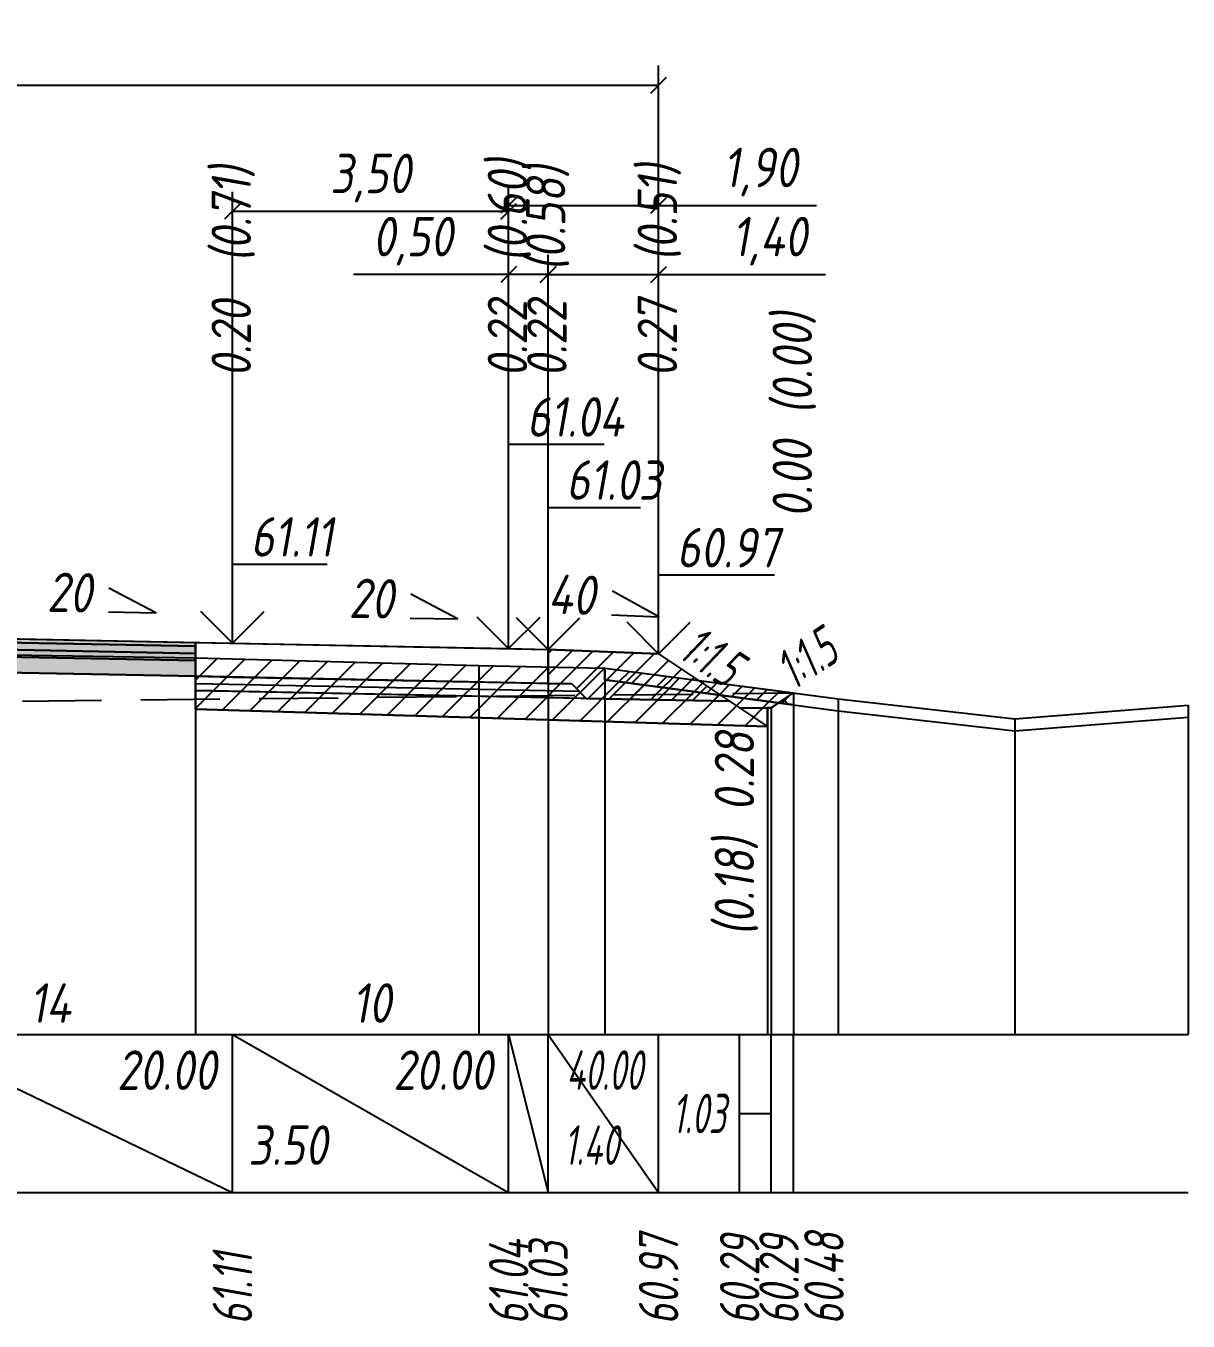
# Model space of a CAD drawing. Extents: x -717 to 1451, y -133302 to 233.
# Drawn here: x 165.8 to 239.5, y -59843.2 to -59761.1 of the extents above; entities that cross this region are included whole.
import ezdxf
from ezdxf.enums import TextEntityAlignment as Align

# ---------------------------------------------------------------- set-up
doc = ezdxf.new("R2010")
doc.units = 0
doc.linetypes.add('штриховая', pattern=[0.75, 0.5, -0.25])
for name, color, linetype in [('Интерполированный поперечник', 2, 'Continuous'), ('Код_514', 1, 'Continuous'), ('Контур_0', 7, 'Continuous'), ('Контур_2521', 7, 'Continuous'), ('Контур_2564', 7, 'Continuous'), ('Контур_2660', 7, 'Continuous'), ('Контур_2665', 7, 'Continuous'), ('Контур_400', 7, 'Continuous'), ('Контур_508', 7, 'Continuous'), ('Контур_512', 7, 'Continuous'), ('Контур_513', 7, 'Continuous'), ('Контур_818', 7, 'Continuous'), ('Красный поперечник', 1, 'Continuous'), ('Объём_2501', 7, 'Continuous'), ('Объём_2564', 7, 'Continuous'), ('Объём_2650', 7, 'Continuous'), ('Объём_2660', 7, 'Continuous'), ('Объём_2661', 7, 'Continuous'), ('Объём_2662', 7, 'Continuous'), ('Объём_2663', 7, 'Continuous'), ('Объём_2664', 7, 'Continuous'), ('Объём_2665', 7, 'Continuous'), ('Объём_2666', 7, 'Continuous'), ('Объём_2667', 7, 'Continuous'), ('Объём_2668', 7, 'Continuous'), ('Объём_2669', 7, 'Continuous'), ('Объём_2675', 7, 'Continuous'), ('Объём_2753', 7, 'Continuous'), ('Откосы', 7, 'Continuous'), ('Отметки покрытия', 7, 'Continuous'), ('Рабочие отметки', 7, 'Continuous'), ('Рабочие отметки доп.', 7, 'Continuous'), ('Слои выравнивания', 7, 'Continuous'), ('Таблица', 7, 'Continuous'), ('Уклоны проезжей части', 7, 'Continuous'), ('Черный поперечник', 3, 'Continuous')]:
    doc.layers.add(name, color=color, linetype=linetype)
for name, color, linetype, true_color in [('Контур_2540', 2, 'Continuous', 0xffff00), ('Контур_2560', 2, 'Continuous', 0xffff00), ('Контур_2561', 7, 'Continuous', 0xff8040), ('Контур_2562', 3, 'Continuous', 0x00ff00), ('Контур_2563', 7, 'Continuous', 0xff8000), ('Контур_2570', 7, 'Continuous', 0x80ff00), ('Контур_2725', 7, 'Continuous', 0x323232), ('Контур_2736', 4, 'Continuous', 0x00ffff), ('Контур_2737', 4, 'Continuous', 0x00ffff), ('Контур_2738', 4, 'Continuous', 0x00ffff), ('Контур_2739', 4, 'Continuous', 0x00ffff), ('Контур_2741', 4, 'Continuous', 0x00ffff), ('Контур_2742', 4, 'Continuous', 0x00ffff), ('Контур_2743', 4, 'Continuous', 0x00ffff), ('Контур_2744', 7, 'Continuous', 0xa4ffff), ('Контур_2745', 7, 'Continuous', 0xa4ffff), ('Контур_2747', 4, 'Continuous', 0x00ffff), ('Контур_2748', 4, 'Continuous', 0x00ffff), ('Контур_2749', 4, 'Continuous', 0x00ffff), ('Контур_2750', 4, 'Continuous', 0x00ffff), ('Контур_2751', 4, 'Continuous', 0x00ffff), ('Контур_2752', 4, 'Continuous', 0x00ffff), ('Контур_2760', 7, 'Continuous', 0x323232), ('Контур_2761', 7, 'Continuous', 0x323232), ('Контур_2762', 7, 'Continuous', 0x323232), ('Контур_2763', 7, 'Continuous', 0x323232), ('Контур_402', 7, 'Continuous', 0xff6464), ('Контур_703', 4, 'Continuous', 0x00ffff), ('Контур_705', 4, 'Continuous', 0x00ffff), ('Контур_707', 4, 'Continuous', 0x00ffff), ('Контур_720', 131, 'Continuous', 0xaaffff), ('Объём_2500', 7, 'Continuous', 0xc0c0c0), ('Объём_2520', 7, 'Continuous', 0x80ffff), ('Объём_2540', 2, 'Continuous', 0xffff00), ('Объём_2560', 2, 'Continuous', 0xffff00), ('Объём_2561', 7, 'Continuous', 0xff8040), ('Объём_2562', 3, 'Continuous', 0x00ff00), ('Объём_2563', 7, 'Continuous', 0xff8000), ('Объём_2570', 7, 'Continuous', 0x80ff00), ('Объём_2600', 7, 'Continuous', 0x808000), ('Объём_2746', 2, 'Continuous', 0xffff00)]:
    doc.layers.add(name, color=color, linetype=linetype, true_color=true_color)
doc.styles.get("Standard").update_dxf_attribs({"font": 'txt', "height": 2.5})
doc.styles.add('М', font='romand.shx', dxfattribs={"width": 0.8, "oblique": 10, "height": 2.5})
doc.dimstyles.new('ISO-25', dxfattribs={"dimtxt": 2.5, "dimasz": 2.5, "dimexe": 1.25, "dimexo": 0.625, "dimtad": 1, "dimtxsty": 'Standard', "dimcen": 2.5, "dimadec": 0, "dimazin": 0, "dimtfac": 1, "dimtmove": 0, "dimatfit": 3, "dimfxl": 1, "dimarcsym": 0})

# ---------------------------------------------------------------- blocks, each defined once
blk = doc.blocks.new('_Oblique')
at = {"color": 0, "linetype": 'ByBlock', "lineweight": -2}
blk.add_line((-0.5, -0.5), (0.5, 0.5), dxfattribs=at)
blk = doc.blocks.new('*D1430')
at = {"color": 0, "lineweight": -2, "transparency": 16777216}
for p, q in [((198.933, -59800.033), (198.933, -59775.593)), ((205.933, -59800.313), (205.933, -59775.593)), ((198.933, -59776.843), (205.933, -59776.843)), ((205.933, -59776.843), (216.508, -59776.843))]:
    blk.add_line(p, q, dxfattribs=at)
at = {"layer": 'Defpoints', "color": 0, "transparency": 16777216}
for p in [(205.933, -59776.843), (198.933, -59800.658), (205.933, -59800.938)]:
    blk.add_point(p, dxfattribs=at)
at = {"color": 0, "lineweight": -2, "transparency": 16777216, "rotation": 180}
blk.add_blockref('_Oblique', (198.933, -59776.843), dxfattribs=at)
at = {"color": 0, "lineweight": -2, "transparency": 16777216}
blk.add_blockref('_Oblique', (205.933, -59776.843), dxfattribs=at)
at = {"color": 0, "transparency": 16777216, "insert": (212.968, -59774.73), "char_height": 2.5, "width": 8.75, "attachment_point": 5, "style": 'М'}
blk.add_mtext('1,40', dxfattribs=at)
blk = doc.blocks.new('*D1432')
at = {"color": 0, "lineweight": -2, "transparency": 16777216}
for p, q in [((196.433, -59799.983), (196.433, -59775.593)), ((198.933, -59800.033), (198.933, -59775.593)), ((196.433, -59776.843), (186.597, -59776.843)), ((198.933, -59776.843), (196.433, -59776.843))]:
    blk.add_line(p, q, dxfattribs=at)
at = {"layer": 'Defpoints', "color": 0, "transparency": 16777216}
for p in [(198.933, -59776.843), (196.433, -59800.608), (198.933, -59800.658)]:
    blk.add_point(p, dxfattribs=at)
at = {"color": 0, "lineweight": -2, "transparency": 16777216, "rotation": 180}
blk.add_blockref('_Oblique', (196.433, -59776.843), dxfattribs=at)
at = {"color": 0, "lineweight": -2, "transparency": 16777216}
blk.add_blockref('_Oblique', (198.933, -59776.843), dxfattribs=at)
at = {"color": 0, "transparency": 16777216, "insert": (190.359, -59774.73), "char_height": 2.5, "width": 9.16667, "attachment_point": 5, "style": 'М'}
blk.add_mtext('0,50', dxfattribs=at)
blk = doc.blocks.new('*D1434')
at = {"color": 0, "lineweight": -2, "transparency": 16777216}
for p, q in [((178.933, -59799.633), (178.933, -59771.593)), ((196.433, -59799.983), (196.433, -59771.593)), ((196.433, -59772.843), (178.933, -59772.843))]:
    blk.add_line(p, q, dxfattribs=at)
at = {"layer": 'Defpoints', "color": 0, "transparency": 16777216}
for p in [(178.933, -59772.843), (178.933, -59800.258), (196.433, -59800.608)]:
    blk.add_point(p, dxfattribs=at)
at = {"color": 0, "lineweight": -2, "transparency": 16777216, "rotation": 180}
blk.add_blockref('_Oblique', (178.933, -59772.843), dxfattribs=at)
at = {"color": 0, "lineweight": -2, "transparency": 16777216}
blk.add_blockref('_Oblique', (196.433, -59772.843), dxfattribs=at)
at = {"color": 0, "transparency": 16777216, "insert": (187.683, -59770.73), "char_height": 2.5, "width": 9.58333, "attachment_point": 5, "style": 'М'}
blk.add_mtext('3,50', dxfattribs=at)
blk = doc.blocks.new('*D1435')
at = {"color": 0, "lineweight": -2, "transparency": 16777216}
for p, q in [((196.433, -59799.983), (196.433, -59771.213)), ((205.933, -59800.313), (205.933, -59771.213)), ((196.433, -59772.463), (205.933, -59772.463)), ((205.933, -59772.463), (215.931, -59772.463))]:
    blk.add_line(p, q, dxfattribs=at)
at = {"layer": 'Defpoints', "color": 0, "transparency": 16777216}
for p in [(196.433, -59772.463), (196.433, -59800.608), (205.933, -59800.938)]:
    blk.add_point(p, dxfattribs=at)
at = {"color": 0, "lineweight": -2, "transparency": 16777216, "rotation": 180}
blk.add_blockref('_Oblique', (196.433, -59772.463), dxfattribs=at)
at = {"color": 0, "lineweight": -2, "transparency": 16777216}
blk.add_blockref('_Oblique', (205.933, -59772.463), dxfattribs=at)
at = {"color": 0, "transparency": 16777216, "insert": (212.39, -59770.35), "char_height": 2.5, "width": 8.75, "attachment_point": 5, "style": 'М'}
blk.add_mtext('1,90', dxfattribs=at)
blk = doc.blocks.new('*D1437')
at = {"color": 0, "lineweight": -2, "transparency": 16777216}
for p, q in [((110.433, -59800.313), (110.433, -59763.593)), ((205.933, -59800.313), (205.933, -59763.593)), ((110.433, -59764.843), (205.933, -59764.843))]:
    blk.add_line(p, q, dxfattribs=at)
at = {"layer": 'Defpoints', "color": 0, "transparency": 16777216}
for p in [(205.933, -59764.843), (110.433, -59800.938), (205.933, -59800.938)]:
    blk.add_point(p, dxfattribs=at)
at = {"color": 0, "lineweight": -2, "transparency": 16777216, "rotation": 180}
blk.add_blockref('_Oblique', (110.433, -59764.843), dxfattribs=at)
at = {"color": 0, "lineweight": -2, "transparency": 16777216}
blk.add_blockref('_Oblique', (205.933, -59764.843), dxfattribs=at)
at = {"color": 0, "transparency": 16777216, "insert": (158.183, -59762.73), "char_height": 2.5, "width": 10.41667, "attachment_point": 5, "style": 'М'}
blk.add_mtext('19,10', dxfattribs=at)

msp = doc.modelspace()

# ---------------------------------------------------------------- hatches: boundary and pattern name
at = {"layer": 'Объём_2563'}
h = msp.add_hatch(dxfattribs=at)
h.set_pattern_fill('ANSI31', color=256, scale=0.3)
h.paths.add_polyline_path([(201.352, -59803.694), (200.433, -59802.776), (198.933, -59802.746), (198.933, -59800.596), (205.933, -59800.876), (210.433, -59803.876)])
at = {"layer": 'Объём_2570'}
h = msp.add_hatch(dxfattribs=at)
h.set_pattern_fill('ANSI31', color=256, scale=0.2)
h.paths.add_polyline_path([(214.483, -59804.103), (202.529, -59802.53), (202.529, -59801.78), (214.483, -59803.353)])
at = {"layer": 'Объём_2600'}
h = msp.add_hatch(dxfattribs=at)
h.set_pattern_fill('ANSI31', color=6, scale=0.4)
h.paths.add_polyline_path([(213.066, -59804.298), (212.825, -59804.298), (212.825, -59805.47), (176.588, -59804.383), (176.588, -59801.137), (194.535, -59801.605), (202.529, -59801.78), (202.529, -59802.53), (213.544, -59803.979)])
h = msp.add_hatch(dxfattribs=at)
h.set_pattern_fill('HONEY', color=5, scale=0.3)
h.paths.add_polyline_path([(213.544, -59803.979), (214.483, -59803.353), (214.483, -59804.103)])
at = {"layer": 'Слои выравнивания'}
for color, points in [(2, [(158.183, -59799.781), (162.277, -59799.863), (176.588, -59800.149), (176.588, -59800.399), (162.277, -59800.113), (158.183, -59800.031)]), (3, [(158.183, -59800.031), (162.277, -59800.113), (176.588, -59800.399), (176.588, -59800.849), (162.277, -59800.563), (158.183, -59800.481)]), (4, [(158.183, -59800.481), (162.277, -59800.563), (176.588, -59800.849), (176.588, -59801.299), (162.277, -59801.013), (158.183, -59800.931)]), (5, [(158.183, -59800.931), (162.277, -59801.013), (176.588, -59801.299), (176.588, -59802.299), (162.277, -59802.013), (158.183, -59801.931)])]:
    msp.add_hatch(color=color, dxfattribs=at).paths.add_polyline_path(points)

# ---------------------------------------------------------------- linework, layer by layer
at = {"layer": 'Интерполированный поперечник', "linetype": 'штриховая', "ltscale": 10, "flags": 128}
msp.add_lwpolyline([(90.634, -59804.648), (214.483, -59803.353)], dxfattribs=at)
at = {"layer": 'Код_514'}
for p, q in [((158.183, -59825), (178.933, -59835)), ((178.933, -59835), (178.933, -59825)), ((178.933, -59825), (196.433, -59835)), ((196.433, -59835), (196.433, -59825)), ((196.433, -59825), (198.933, -59835)), ((198.933, -59835), (198.933, -59825)), ((198.933, -59825), (205.933, -59835)), ((205.933, -59835), (205.933, -59825)), ((211.066, -59835), (211.066, -59825)), ((213.066, -59835), (213.066, -59825)), ((214.483, -59835), (214.483, -59825)), ((211.066, -59830), (213.066, -59830))]:
    msp.add_line(p, q, dxfattribs=at)
at = {"layer": 'Контур_0', "flags": 128}
for points in [[(176.588, -59800.149), (198.933, -59800.596), (198.933, -59802.746), (176.588, -59802.299), (176.588, -59800.149), (176.588, -59800.149)], [(205.933, -59800.876), (209.723, -59803.403), (209.723, -59803.403), (209.723, -59803.403), (209.723, -59803.403), (209.723, -59803.403), (209.723, -59803.403), (209.723, -59803.403), (209.723, -59803.403), (209.723, -59803.403), (209.723, -59803.403), (209.723, -59803.403), (209.723, -59803.403), (209.723, -59803.403), (209.723, -59803.403), (211.066, -59804.298)], [(205.933, -59800.876), (209.723, -59803.403), (209.723, -59803.403), (209.723, -59803.403), (209.723, -59803.403), (209.723, -59803.403), (209.723, -59803.403), (209.723, -59803.403), (209.723, -59803.403), (209.723, -59803.403), (209.723, -59803.403), (209.723, -59803.403), (209.723, -59803.403), (209.723, -59803.403), (209.723, -59803.403), (211.066, -59804.298), (213.066, -59804.298), (214.483, -59803.353), (214.483, -59803.353), (214.483, -59803.353), (214.483, -59803.353), (214.483, -59803.353), (214.483, -59803.353), (214.483, -59803.353), (214.483, -59803.353), (214.483, -59803.353), (214.483, -59803.353), (214.483, -59803.353), (214.483, -59803.353), (214.483, -59803.353)], [(178.933, -59802.346), (200.433, -59802.776), (201.352, -59803.694), (176.588, -59803.199), (176.588, -59802.299), (178.933, -59802.346), (178.933, -59802.346)], [(198.933, -59802.746), (200.433, -59802.776), (201.352, -59803.694), (210.433, -59803.876)]]:
    msp.add_lwpolyline(points, dxfattribs=at)
at = {"layer": 'Контур_2521', "color": 250, "flags": 128}
msp.add_lwpolyline([(176.588, -59802.749), (200.892, -59803.235)], dxfattribs=at)
at = {"layer": 'Контур_2540', "flags": 128}
msp.add_lwpolyline([(178.933, -59803.246), (210.433, -59803.876), (212.825, -59805.47), (176.588, -59804.383), (176.588, -59803.199), (178.933, -59803.246), (178.933, -59803.246)], dxfattribs=at)
at = {"layer": 'Контур_2560', "flags": 128}
msp.add_lwpolyline([(198.933, -59800.596), (205.933, -59800.876), (205.933, -59800.876), (205.933, -59800.876)], dxfattribs=at)
at = {"layer": 'Контур_2561', "flags": 128}
msp.add_lwpolyline([(198.933, -59800.596), (198.933, -59800.596), (205.933, -59800.876), (205.933, -59800.876), (198.933, -59800.596)], dxfattribs=at)
at = {"layer": 'Контур_2562', "flags": 128}
msp.add_lwpolyline([(205.933, -59800.876), (205.933, -59800.876), (205.933, -59800.876), (205.933, -59800.876), (205.933, -59800.876)], dxfattribs=at)
at = {"layer": 'Контур_2563', "flags": 128}
msp.add_lwpolyline([(201.352, -59803.694), (200.433, -59802.776), (198.933, -59802.746), (198.933, -59800.596), (205.933, -59800.876), (210.433, -59803.876), (201.352, -59803.694), (201.352, -59803.694)], dxfattribs=at)
at = {"layer": 'Контур_2564', "flags": 128}
msp.add_lwpolyline([(198.933, -59800.596), (205.933, -59800.876)], dxfattribs=at)
at = {"layer": 'Контур_2570', "flags": 128}
msp.add_lwpolyline([(80, -59805.128), (82.594, -59805.042), (84.399, -59804.99), (90.634, -59805.398), (90.634, -59805.398), (101.443, -59804.281), (108.922, -59803.448), (108.922, -59802.698), (122.586, -59801.896), (131.115, -59801.304), (139.037, -59801.127), (154.392, -59800.765), (158.183, -59800.825), (162.277, -59800.889), (176.588, -59801.137), (194.535, -59801.605), (202.529, -59801.78), (202.529, -59802.53), (217.317, -59804.476), (228.499, -59805.75), (239.483, -59804.878)], dxfattribs=at)
at = {"layer": 'Контур_2660', "flags": 128}
msp.add_lwpolyline([(176.588, -59804.383), (212.825, -59805.47)], dxfattribs=at)
at = {"layer": 'Контур_2665', "flags": 128}
msp.add_lwpolyline([(205.933, -59800.876), (205.933, -59800.876)], dxfattribs=at)
at = {"layer": 'Контур_2725', "flags": 128}
msp.add_lwpolyline([(131.115, -59802.472), (137.433, -59802.346), (139.037, -59802.314), (154.392, -59802.007), (158.183, -59801.931), (162.277, -59802.013), (176.588, -59802.299)], dxfattribs=at)
at = {"layer": 'Контур_2736', "flags": 128}
for points in [[(205.933, -59800.876), (209.723, -59803.403)], [(209.723, -59803.403), (211.066, -59804.298)]]:
    msp.add_lwpolyline(points, dxfattribs=at)
at = {"layer": 'Контур_2737', "flags": 128}
msp.add_lwpolyline([(209.723, -59803.403), (209.723, -59803.403)], dxfattribs=at)
at = {"layer": 'Контур_2738', "flags": 128}
msp.add_lwpolyline([(209.723, -59803.403), (209.723, -59803.403)], dxfattribs=at)
at = {"layer": 'Контур_2739', "flags": 128}
msp.add_lwpolyline([(209.723, -59803.403), (209.723, -59803.403)], dxfattribs=at)
at = {"layer": 'Контур_2741', "flags": 128}
msp.add_lwpolyline([(214.483, -59803.353), (214.483, -59803.353)], dxfattribs=at)
at = {"layer": 'Контур_2742', "flags": 128}
msp.add_lwpolyline([(214.483, -59803.353), (214.483, -59803.353)], dxfattribs=at)
at = {"layer": 'Контур_2743', "flags": 128}
msp.add_lwpolyline([(214.483, -59803.353), (214.483, -59803.353)], dxfattribs=at)
at = {"layer": 'Контур_2744', "flags": 128}
msp.add_lwpolyline([(214.483, -59803.353), (214.483, -59803.353)], dxfattribs=at)
msp.add_lwpolyline([(214.483, -59803.353), (214.483, -59803.353)], dxfattribs=at)
msp.add_lwpolyline([(214.483, -59803.353), (214.483, -59803.353)], dxfattribs=at)
msp.add_lwpolyline([(214.483, -59803.353), (214.483, -59803.353)], dxfattribs=at)
msp.add_lwpolyline([(214.483, -59803.353), (214.483, -59803.353)], dxfattribs=at)
msp.add_lwpolyline([(214.483, -59803.353), (214.483, -59803.353)], dxfattribs=at)
at = {"layer": 'Контур_2745', "flags": 128}
msp.add_lwpolyline([(209.723, -59803.403), (209.723, -59803.403)], dxfattribs=at)
msp.add_lwpolyline([(209.723, -59803.403), (209.723, -59803.403)], dxfattribs=at)
msp.add_lwpolyline([(209.723, -59803.403), (209.723, -59803.403)], dxfattribs=at)
msp.add_lwpolyline([(209.723, -59803.403), (209.723, -59803.403)], dxfattribs=at)
msp.add_lwpolyline([(209.723, -59803.403), (209.723, -59803.403)], dxfattribs=at)
msp.add_lwpolyline([(209.723, -59803.403), (209.723, -59803.403)], dxfattribs=at)
at = {"layer": 'Контур_2747', "flags": 128}
msp.add_lwpolyline([(209.723, -59803.403), (209.723, -59803.403)], dxfattribs=at)
at = {"layer": 'Контур_2748', "flags": 128}
msp.add_lwpolyline([(209.723, -59803.403), (209.723, -59803.403)], dxfattribs=at)
at = {"layer": 'Контур_2749', "flags": 128}
msp.add_lwpolyline([(209.723, -59803.403), (209.723, -59803.403)], dxfattribs=at)
at = {"layer": 'Контур_2750', "flags": 128}
msp.add_lwpolyline([(214.483, -59803.353), (214.483, -59803.353)], dxfattribs=at)
at = {"layer": 'Контур_2751', "flags": 128}
msp.add_lwpolyline([(214.483, -59803.353), (214.483, -59803.353)], dxfattribs=at)
at = {"layer": 'Контур_2752', "flags": 128}
msp.add_lwpolyline([(214.483, -59803.353), (214.483, -59803.353)], dxfattribs=at)
at = {"layer": 'Контур_2760', "flags": 128}
msp.add_lwpolyline([(131.115, -59800.322), (137.433, -59800.196), (139.037, -59800.164), (154.392, -59799.857), (158.183, -59799.781), (162.277, -59799.863), (176.588, -59800.149)], dxfattribs=at)
at = {"layer": 'Контур_2761', "flags": 128}
msp.add_lwpolyline([(131.115, -59800.572), (137.433, -59800.446), (139.037, -59800.414), (154.392, -59800.107), (158.183, -59800.031), (162.277, -59800.113), (176.588, -59800.399)], dxfattribs=at)
at = {"layer": 'Контур_2762', "flags": 128}
msp.add_lwpolyline([(131.115, -59801.022), (137.433, -59800.896), (139.037, -59800.864), (154.392, -59800.557), (158.183, -59800.481), (162.277, -59800.563), (176.588, -59800.849)], dxfattribs=at)
at = {"layer": 'Контур_2763', "flags": 128}
msp.add_lwpolyline([(131.115, -59801.472), (137.433, -59801.346), (139.037, -59801.314), (154.392, -59801.007), (158.183, -59800.931), (162.277, -59801.013), (176.588, -59801.299)], dxfattribs=at)
at = {"layer": 'Контур_400', "flags": 128}
msp.add_lwpolyline([(158.183, -59799.781), (178.933, -59800.196), (196.433, -59800.546), (196.433, -59800.546), (196.433, -59800.546), (196.433, -59800.546), (196.433, -59800.546), (196.433, -59800.546), (198.933, -59800.596)], dxfattribs=at)
at = {"layer": 'Контур_402', "flags": 128}
msp.add_lwpolyline([(105, -59805.426), (131.115, -59804.643), (131.115, -59802.472), (158.183, -59801.931), (176.588, -59802.299), (176.588, -59804.383), (212.825, -59805.47)], dxfattribs=at)
at = {"layer": 'Контур_508', "flags": 128}
msp.add_lwpolyline([(105, -59805.426), (131.115, -59804.643), (131.115, -59802.472), (158.183, -59801.931), (176.588, -59802.299), (176.588, -59804.383), (212.825, -59805.47), (212.825, -59804.298), (213.066, -59804.298), (214.483, -59803.353)], dxfattribs=at)
at = {"layer": 'Контур_512', "flags": 128}
msp.add_lwpolyline([(176.588, -59804.383), (212.825, -59805.47), (212.825, -59804.298), (213.066, -59804.298), (214.483, -59803.353)], dxfattribs=at)
at = {"layer": 'Контур_513', "flags": 128}
msp.add_lwpolyline([(105, -59805.426), (131.115, -59804.643), (131.115, -59802.472), (158.183, -59801.931), (176.588, -59802.299), (176.588, -59804.383), (212.825, -59805.47), (212.825, -59804.298), (213.066, -59804.298), (214.483, -59803.353)], dxfattribs=at)
at = {"layer": 'Контур_703', "flags": 128}
msp.add_lwpolyline([(205.933, -59800.876), (209.723, -59803.403)], dxfattribs=at)
at = {"layer": 'Контур_705', "flags": 128}
msp.add_lwpolyline([(209.723, -59803.403), (209.723, -59803.403)], dxfattribs=at)
at = {"layer": 'Контур_707', "flags": 128}
msp.add_lwpolyline([(213.066, -59804.298), (214.483, -59803.353)], dxfattribs=at)
at = {"layer": 'Контур_720', "flags": 128}
msp.add_lwpolyline([(211.066, -59804.298), (213.066, -59804.298)], dxfattribs=at)
at = {"layer": 'Контур_818', "flags": 128}
msp.add_lwpolyline([(105, -59803.885), (108.922, -59803.448), (108.922, -59802.698), (122.586, -59801.896), (131.115, -59801.304), (139.037, -59801.127), (154.392, -59800.765), (158.183, -59800.825), (162.277, -59800.889), (176.588, -59801.137), (194.535, -59801.605), (202.529, -59801.78), (202.529, -59802.53), (214.483, -59804.103)], dxfattribs=at)
at = {"layer": 'Красный поперечник'}
for p, q in [((158.183, -59799.781), (178.933, -59800.196)), ((178.933, -59800.196), (196.433, -59800.546)), ((196.433, -59800.546), (198.933, -59800.596)), ((198.933, -59800.596), (205.933, -59800.876)), ((205.933, -59800.876), (211.066, -59804.298)), ((213.066, -59804.298), (214.483, -59803.353)), ((214.483, -59803.353), (214.483, -59825)), ((176.588, -59804.383), (176.588, -59825)), ((211.066, -59804.298), (213.066, -59804.298)), ((212.825, -59804.298), (212.825, -59825)), ((213.066, -59804.298), (213.066, -59825)), ((212.825, -59805.47), (212.825, -59825))]:
    msp.add_line(p, q, dxfattribs=at)
at = {"layer": 'Объём_2500', "flags": 128}
msp.add_lwpolyline([(176.588, -59800.149), (198.933, -59800.596), (198.933, -59802.746), (176.588, -59802.299), (176.588, -59800.149), (176.588, -59800.149)], dxfattribs=at)
at = {"layer": 'Объём_2501', "flags": 128}
msp.add_lwpolyline([(158.183, -59799.781), (178.933, -59800.196), (196.433, -59800.546), (196.433, -59800.546), (196.433, -59800.546), (196.433, -59800.546), (196.433, -59800.546), (196.433, -59800.546), (198.933, -59800.596)], dxfattribs=at)
at = {"layer": 'Объём_2520', "color": 250, "flags": 128}
msp.add_lwpolyline([(178.933, -59802.346), (200.433, -59802.776), (201.352, -59803.694), (176.588, -59803.199), (176.588, -59802.299), (178.933, -59802.346), (178.933, -59802.346)], dxfattribs=at)
at = {"layer": 'Объём_2540', "flags": 128}
msp.add_lwpolyline([(178.933, -59803.246), (210.433, -59803.876), (212.825, -59805.47), (176.588, -59804.383), (176.588, -59803.199), (178.933, -59803.246), (178.933, -59803.246)], dxfattribs=at)
at = {"layer": 'Объём_2560', "flags": 128}
msp.add_lwpolyline([(198.933, -59800.596), (205.933, -59800.876), (205.933, -59800.876), (205.933, -59800.876)], dxfattribs=at)
at = {"layer": 'Объём_2561', "flags": 128}
msp.add_lwpolyline([(198.933, -59800.596), (198.933, -59800.596), (205.933, -59800.876), (205.933, -59800.876), (198.933, -59800.596)], dxfattribs=at)
at = {"layer": 'Объём_2562', "flags": 128}
msp.add_lwpolyline([(205.933, -59800.876), (205.933, -59800.876), (205.933, -59800.876), (205.933, -59800.876), (205.933, -59800.876)], dxfattribs=at)
at = {"layer": 'Объём_2563', "color": 250, "flags": 128}
msp.add_lwpolyline([(201.352, -59803.694), (200.433, -59802.776), (198.933, -59802.746), (198.933, -59800.596), (205.933, -59800.876), (210.433, -59803.876), (201.352, -59803.694), (201.352, -59803.694)], dxfattribs=at)
at = {"layer": 'Объём_2564', "flags": 128}
msp.add_lwpolyline([(198.933, -59800.596), (205.933, -59800.876)], dxfattribs=at)
at = {"layer": 'Объём_2570', "flags": 128}
msp.add_lwpolyline([(214.483, -59804.103), (202.529, -59802.53), (202.529, -59801.78), (214.483, -59803.353), (214.483, -59804.103), (214.483, -59804.103)], dxfattribs=at)
at = {"layer": 'Объём_2600', "color": 5, "flags": 128}
msp.add_lwpolyline([(213.544, -59803.979), (214.483, -59803.353), (214.483, -59804.103), (213.544, -59803.979), (213.544, -59803.979)], dxfattribs=at)
at = {"layer": 'Объём_2650', "color": 6, "flags": 128}
msp.add_lwpolyline([(213.066, -59804.298), (212.825, -59804.298), (212.825, -59805.47), (176.588, -59804.383), (176.588, -59801.137), (194.535, -59801.605), (202.529, -59801.78), (202.529, -59802.53), (213.544, -59803.979), (213.066, -59804.298), (213.066, -59804.298)], dxfattribs=at)
at = {"layer": 'Объём_2660', "flags": 128}
msp.add_lwpolyline([(176.588, -59804.383), (212.825, -59805.47)], dxfattribs=at)
at = {"layer": 'Объём_2661', "flags": 128}
msp.add_lwpolyline([(205.933, -59800.876), (209.723, -59803.403), (211.066, -59804.298)], dxfattribs=at)
at = {"layer": 'Объём_2662', "flags": 128}
msp.add_lwpolyline([(213.066, -59804.298), (214.483, -59803.353)], dxfattribs=at)
at = {"layer": 'Объём_2663', "flags": 128}
msp.add_lwpolyline([(211.066, -59804.298), (213.066, -59804.298)], dxfattribs=at)
at = {"layer": 'Объём_2664', "flags": 128}
msp.add_lwpolyline([(211.066, -59804.298), (213.066, -59804.298)], dxfattribs=at)
at = {"layer": 'Объём_2665', "flags": 128}
msp.add_lwpolyline([(205.933, -59800.876), (205.933, -59800.876)], dxfattribs=at)
at = {"layer": 'Объём_2666', "flags": 128}
for points in [[(205.933, -59800.876), (209.723, -59803.403)], [(209.723, -59803.403), (211.066, -59804.298)]]:
    msp.add_lwpolyline(points, dxfattribs=at)
at = {"layer": 'Объём_2667', "flags": 128}
for points in [[(209.723, -59803.403), (209.723, -59803.403)], [(214.483, -59803.353), (214.483, -59803.353)]]:
    msp.add_lwpolyline(points, dxfattribs=at)
at = {"layer": 'Объём_2668', "flags": 128}
for points in [[(209.723, -59803.403), (209.723, -59803.403)], [(214.483, -59803.353), (214.483, -59803.353)]]:
    msp.add_lwpolyline(points, dxfattribs=at)
at = {"layer": 'Объём_2669', "flags": 128}
for points in [[(209.723, -59803.403), (209.723, -59803.403)], [(214.483, -59803.353), (214.483, -59803.353)]]:
    msp.add_lwpolyline(points, dxfattribs=at)
at = {"layer": 'Объём_2675', "flags": 128}
for points in [[(209.723, -59803.403), (209.723, -59803.403)], [(209.723, -59803.403), (209.723, -59803.403)], [(209.723, -59803.403), (209.723, -59803.403)], [(209.723, -59803.403), (209.723, -59803.403)], [(209.723, -59803.403), (209.723, -59803.403)], [(209.723, -59803.403), (209.723, -59803.403)], [(214.483, -59803.353), (214.483, -59803.353)], [(214.483, -59803.353), (214.483, -59803.353)], [(214.483, -59803.353), (214.483, -59803.353)], [(214.483, -59803.353), (214.483, -59803.353)], [(214.483, -59803.353), (214.483, -59803.353)], [(214.483, -59803.353), (214.483, -59803.353)]]:
    msp.add_lwpolyline(points, dxfattribs=at)
at = {"layer": 'Объём_2746', "flags": 128}
msp.add_lwpolyline([(211.066, -59804.298), (212.825, -59804.298), (212.825, -59805.47), (176.588, -59804.383), (176.588, -59801.137), (194.535, -59801.605), (202.529, -59801.78), (202.529, -59802.53), (209.861, -59803.494), (211.066, -59804.298), (211.066, -59804.298)], dxfattribs=at)
at = {"layer": 'Объём_2753', "flags": 128}
msp.add_lwpolyline([(176.588, -59800.149), (176.588, -59800.149)], dxfattribs=at)
at = {"layer": 'Откосы', "color": 1, "flags": 128}
for points in [[(171.071, -59798.221), (174.071, -59798.281), (171.101, -59796.722)], [(190.196, -59798.604), (193.196, -59798.664), (190.226, -59797.104)], [(202.954, -59798.407), (205.951, -59798.527), (203.014, -59796.908)]]:
    msp.add_lwpolyline(points, dxfattribs=at)
at = {"layer": 'Отметки покрытия', "color": 1}
for p, q in [((196.433, -59800.546), (196.433, -59787.596)), ((196.433, -59787.596), (202.483, -59787.596)), ((198.933, -59800.596), (198.933, -59791.596)), ((198.933, -59791.596), (204.783, -59791.596)), ((178.933, -59800.196), (178.933, -59795.196)), ((178.933, -59795.196), (184.933, -59795.196)), ((205.933, -59800.876), (205.933, -59795.876)), ((205.933, -59795.876), (213.283, -59795.876)), ((178.933, -59800.196), (176.933, -59798.196)), ((178.933, -59800.196), (180.933, -59798.196)), ((196.433, -59800.546), (194.433, -59798.546)), ((196.433, -59800.546), (198.433, -59798.546)), ((198.933, -59800.596), (196.933, -59798.596)), ((198.933, -59800.596), (200.933, -59798.596)), ((205.933, -59800.876), (203.933, -59798.876)), ((205.933, -59800.876), (207.933, -59798.876))]:
    msp.add_line(p, q, dxfattribs=at)
at = {"layer": 'Слои выравнивания'}
for p, q in [((176.588, -59800.149), (176.588, -59825)), ((198.933, -59800.596), (198.933, -59825))]:
    msp.add_line(p, q, dxfattribs=at)
at = {"layer": 'Слои выравнивания', "color": 2, "flags": 128}
msp.add_lwpolyline([(158.183, -59799.781), (162.277, -59799.863), (176.588, -59800.149), (176.588, -59800.399), (162.277, -59800.113), (158.183, -59800.031)], close=True, dxfattribs=at)
at = {"layer": 'Слои выравнивания', "color": 3, "flags": 128}
msp.add_lwpolyline([(158.183, -59800.031), (162.277, -59800.113), (176.588, -59800.399), (176.588, -59800.849), (162.277, -59800.563), (158.183, -59800.481)], close=True, dxfattribs=at)
at = {"layer": 'Слои выравнивания', "color": 4, "flags": 128}
msp.add_lwpolyline([(158.183, -59800.481), (162.277, -59800.563), (176.588, -59800.849), (176.588, -59801.299), (162.277, -59801.013), (158.183, -59800.931)], close=True, dxfattribs=at)
at = {"layer": 'Слои выравнивания', "color": 5, "flags": 128}
msp.add_lwpolyline([(158.183, -59800.931), (162.277, -59801.013), (176.588, -59801.299), (176.588, -59802.299), (162.277, -59802.013), (158.183, -59801.931)], close=True, dxfattribs=at)
at = {"layer": 'Таблица'}
for p, q in [((80, -59825), (239.483, -59825)), ((80, -59835), (239.483, -59835))]:
    msp.add_line(p, q, dxfattribs=at)
at = {"layer": 'Черный поперечник', "color": 7}
for p, q in [((176.588, -59801.137), (176.588, -59825)), ((194.535, -59801.605), (194.535, -59825)), ((202.529, -59801.78), (202.529, -59825)), ((217.317, -59803.726), (217.317, -59825)), ((239.483, -59804.128), (239.483, -59825)), ((228.499, -59805), (228.499, -59825))]:
    msp.add_line(p, q, dxfattribs=at)
at = {"layer": 'Черный поперечник', "flags": 128}
msp.add_lwpolyline([(80, -59804.378), (82.594, -59804.292), (84.399, -59804.24), (90.634, -59804.648), (101.443, -59803.531), (108.922, -59802.698), (122.586, -59801.896), (131.115, -59801.304), (139.037, -59801.127), (154.392, -59800.765), (158.183, -59800.825), (162.277, -59800.889), (176.588, -59801.137), (194.535, -59801.605), (202.529, -59801.78), (217.317, -59803.726), (228.499, -59805), (239.483, -59804.128)], dxfattribs=at)

# ---------------------------------------------------------------- texts
at = {"layer": 'Код_514', "style": 'М', "oblique": 10}
for s, width, p in [('20.00', 0.8, (177.933, -59826)), ('20.00', 0.8, (195.433, -59826)), ('40.00', 0.6, (204.933, -59826))]:
    msp.add_text(s, height=2.5, dxfattribs=dict(at, width=width)).set_placement(p, align=Align.TOP_RIGHT)
at = {"layer": 'Код_514', "style": 'М', "oblique": 10, "width": 0.6}
msp.add_text('1.03', height=2.5, dxfattribs=at).set_placement((208.5, -59830), align=Align.MIDDLE_CENTER)
at = {"layer": 'Код_514', "style": 'М', "oblique": 10}
for s, width, p in [('3.50', 0.8, (179.933, -59834)), ('1.40', 0.6, (199.933, -59834))]:
    msp.add_text(s, height=2.5, dxfattribs=dict(at, width=width)).set_placement(p, align=Align.BOTTOM_LEFT)
at = {"layer": 'Код_514', "style": 'М', "oblique": 10, "width": 0.7}
for s, p in [('60.97', (205.933, -59843.382)), ('60.29', (211.066, -59843.382)), ('60.29', (213.566, -59843.382)), ('60.48', (216.411, -59843.382)), ('61.04', (196.433, -59843.382)), ('61.03', (198.933, -59843.382)), ('61.11', (178.933, -59843.382))]:
    msp.add_text(s, height=2.5, rotation=90, dxfattribs=at).set_placement(p, align=Align.MIDDLE_LEFT)
at = {"layer": 'Отметки покрытия', "color": 1, "style": 'М', "oblique": 10, "width": 0.8}
for s, p in [('61.04', (197.574, -59787.864)), ('61.03', (200.074, -59791.864)), ('61.11', (180.074, -59795.464)), ('60.97', (207.074, -59796.144))]:
    msp.add_text(s, height=2.5, dxfattribs=at).set_placement(p, align=Align.BOTTOM_LEFT)
at = {"layer": 'Рабочие отметки', "color": 1, "style": 'М', "oblique": 10, "width": 0.8}
for s, p in [('0.20', (178.855, -59783.346)), ('0.22', (196.355, -59783.346)), ('0.22', (198.855, -59783.346)), ('0.27', (205.855, -59783.346)), ('0.00', (214.405, -59792.252))]:
    msp.add_text(s, height=2.5, rotation=90, dxfattribs=at).set_placement(p, align=Align.MIDDLE_LEFT)
msp.add_text('0.28', height=2.5, rotation=90, dxfattribs=at).set_placement((210.738, -59805.814), align=Align.MIDDLE_RIGHT)
at = {"layer": 'Рабочие отметки доп.', "color": 1, "style": 'М', "oblique": 10, "width": 0.8}
for s, p in [('(0.60)', (196.355, -59776.046)), ('(0.71)', (178.855, -59776.046)), ('(0.58)', (198.773, -59776.623)), ('(0.51)', (205.855, -59775.996)), ('(0.00)', (214.405, -59785.694))]:
    msp.add_text(s, height=2.5, rotation=90, dxfattribs=at).set_placement(p, align=Align.MIDDLE_LEFT)
msp.add_text('(0.18)', height=2.5, rotation=90, dxfattribs=at).set_placement((210.738, -59812.528), align=Align.MIDDLE_RIGHT)
at = {"layer": 'Слои выравнивания', "style": 'М', "oblique": 10, "width": 0.8}
for s, p in [('14', (167.386, -59825)), ('10', (187.761, -59825))]:
    msp.add_text(s, height=2.5, dxfattribs=at).set_placement(p, align=Align.BOTTOM_CENTER)
at = {"layer": 'Уклоны проезжей части', "color": 1, "style": 'М', "oblique": 10}
for s, rotation, width, p in [('20', 358.85423, 0.8, (168.578, -59798.988)), ('20', 358.85423, 0.8, (187.703, -59799.371)), ('40', 357.70938, 0.8, (200.362, -59799.123)), ('1:1.5', 33.69007, 0.6, (216.427, -59802.83)), ('1:1.5', 326.30994, 0.6, (208.204, -59802.703))]:
    msp.add_text(s, height=2.5, rotation=rotation, dxfattribs=dict(at, width=width)).set_placement(p, align=Align.BOTTOM_CENTER)

# ---------------------------------------------------------------- dimensions: what is measured, and where the dimension line sits
at = {"color": 5}
dim = msp.add_linear_dim(base=(205.933, -59764.843), p1=(110.433, -59800.938), p2=(205.933, -59800.938), angle=180, dimstyle='ISO-25', override={"dimasz": 1, "dimlfac": 0.2, "dimzin": 0, "dimtxsty": 'М', "dimblk1": 'Oblique', "dimblk2": 'Oblique', "dimsah": 1}, dxfattribs=at)
dim.commit()
dim.dimension.update_dxf_attribs({"geometry": '*D1437', "text_midpoint": (158.183, -59762.73)})
dim = msp.add_linear_dim(base=(178.933, -59772.843), p1=(196.433, -59800.608), p2=(178.933, -59800.258), dimstyle='ISO-25', override={"dimasz": 1, "dimlfac": 0.2, "dimzin": 0, "dimtxsty": 'М', "dimblk1": 'Oblique', "dimblk2": 'Oblique', "dimsah": 1}, dxfattribs=at)
dim.commit()
dim.dimension.update_dxf_attribs({"geometry": '*D1434', "text_midpoint": (187.683, -59770.73)})
dim = msp.add_linear_dim(base=(196.433, -59772.463), p1=(205.933, -59800.938), p2=(196.433, -59800.608), dimstyle='ISO-25', override={"dimasz": 1, "dimlfac": 0.2, "dimzin": 0, "dimtxsty": 'М', "dimblk1": 'Oblique', "dimblk2": 'Oblique', "dimsah": 1}, dxfattribs=at)
dim.commit()
dim.dimension.update_dxf_attribs({"geometry": '*D1435', "text_midpoint": (212.39, -59772.463), "dimtype": 160})
for base, p1, p2, picture, middle in [((198.933, -59776.843), (196.433, -59800.608), (198.933, -59800.658), '*D1432', (190.359, -59776.843)), ((205.933, -59776.843), (198.933, -59800.658), (205.933, -59800.938), '*D1430', (212.968, -59776.843))]:
    dim = msp.add_linear_dim(base=base, p1=p1, p2=p2, angle=180, dimstyle='ISO-25', override={"dimasz": 1, "dimlfac": 0.2, "dimzin": 0, "dimtxsty": 'М', "dimblk1": 'Oblique', "dimblk2": 'Oblique', "dimsah": 1}, dxfattribs=at)
    dim.commit()
    dim.dimension.update_dxf_attribs({"geometry": picture, "text_midpoint": middle, "dimtype": 160})

doc.saveas('drawing.dxf')
